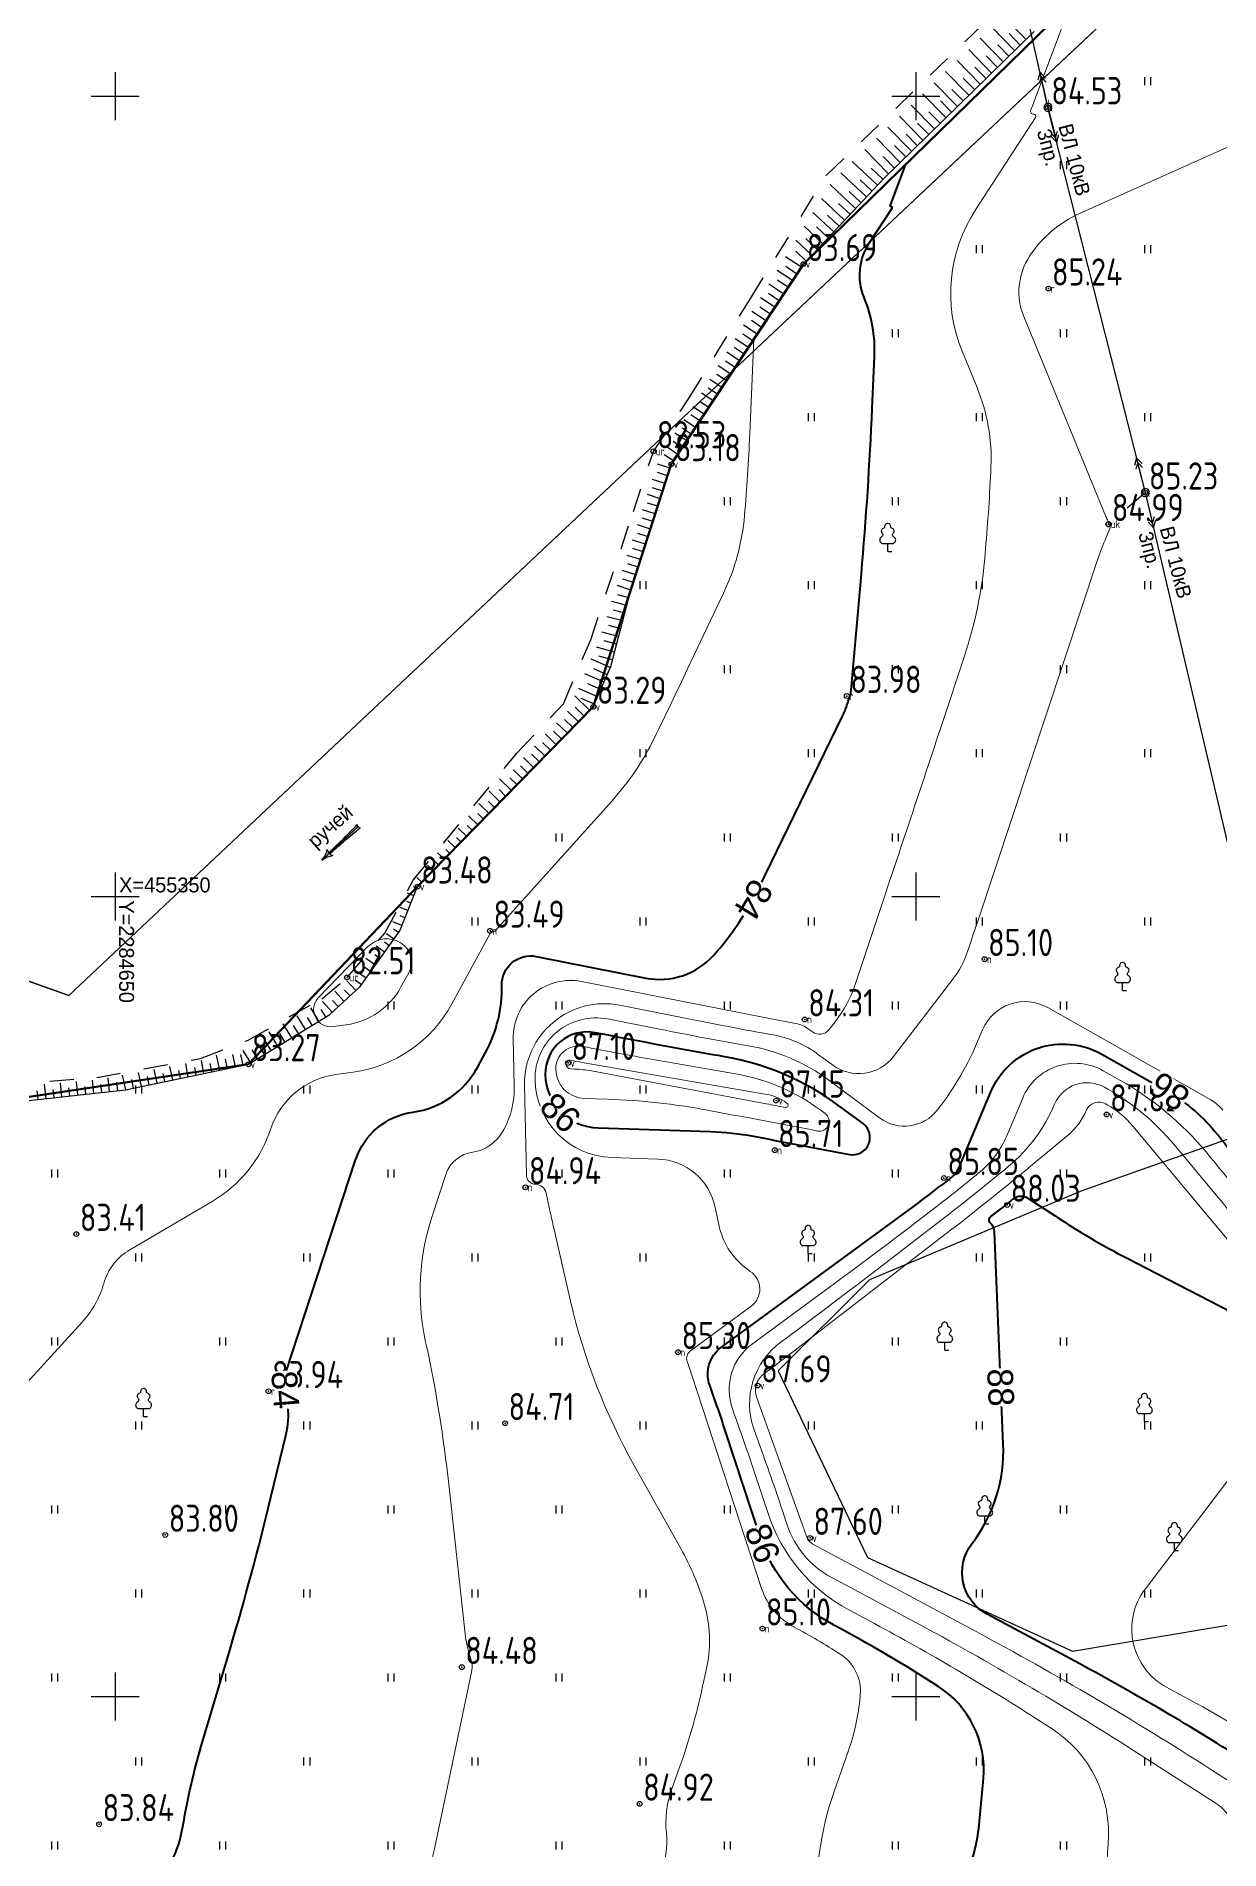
# Model space of a CAD drawing. Header units: metres. Extents: x 2284092 to 2335310, y 454860 to 483236.
# Drawn here: x 2284645.1 to 2284719, y 455290.4 to 455403.7 of the extents above; entities that cross this region are included whole.
import ezdxf

# ---------------------------------------------------------------- set-up
doc = ezdxf.new("R2010")
doc.units = ezdxf.units.M
doc.header["$PDMODE"] = 32
doc.header["$PDSIZE"] = 0.3
doc.linetypes.add('ЛИНИЯ_1.5-1.5', pattern=[3, 1.5, -1.5])
doc.linetypes.add('ЛЭП ВН', pattern=[0.002, 0.001, 0.001])
for name, color, linetype in [('-_линия', 7, 'Continuous'), ('0 @ 0.5', 7, 'Continuous'), ('b', 7, 'Continuous'), ('Eg.14_Ограждения', 7, 'Continuous'), ('Eg.14_Ограждения1', 7, 'Continuous'), ('INHABITED', 14, 'Continuous'), ('MUNICIPAL', 14, 'Continuous'), ('P', 94, 'Continuous'), ('Pr', 7, 'Continuous'), ('T', 7, 'Continuous'), ('КОД', 7, 'Continuous')]:
    doc.layers.add(name, color=color, linetype=linetype)
doc.styles.add('pragmai.shx2', font='pragmai.shx', dxfattribs={"height": 1.6})
doc.styles.get("Standard").update_dxf_attribs({"font": 'eskdu.shx'})
doc.styles.add('Рубленый (Р-131)', font='p131.ttf')
doc.linetypes.add('КОНТУР', pattern='A,0,-0.5,[133,ltypeshp.shx,S=0.05,R=0,X=-0.5,Y=0],-0.5', length=1)
doc.linetypes.add('ЛИНИЯ_СВЯЗИ', pattern='A,4.5,[133,ltypeshp.shx,S=0.2,R=0,X=-0.2,Y=0],1e-05,[133,ltypeshp.shx,S=0.15,R=0,X=-0.15,Y=0],1e-05,[133,ltypeshp.shx,S=0.1,R=0,X=-0.1,Y=0],1e-05,[133,ltypeshp.shx,S=0.05,R=0,X=-0.05,Y=0],4.5,-2', length=11.00003)

# ---------------------------------------------------------------- blocks, each defined once
blk = doc.blocks.new('ЛЭП ВН')
at = {"color": 0, "linetype": 'Continuous'}
for p, q in [((0, 4.5), (-0.5, 3.63)), ((0, 3.9), (-0.43, 3.15)), ((0, 0.5), (0, 4.5)), ((0, 4.5), (0.5, 3.63)), ((0, 3.9), (0.43, 3.15))]:
    blk.add_line(p, q, dxfattribs=at)
blk = doc.blocks.new('Крест сетки')
at = {"color": 72, "linetype": 'Continuous'}
for p, q in [((0, 3), (0, -3)), ((-3, 0), (3, 0))]:
    blk.add_line(p, q, dxfattribs=at)
blk = doc.blocks.new('Столб ЖБ')
at = {"color": 0, "linetype": 'Continuous', "flags": 128}
blk.add_lwpolyline([(0.5, 0), (0.48, 0.13), (0.43, 0.25), (0.35, 0.35), (0.25, 0.43), (0.13, 0.48), (0, 0.5), (-0.13, 0.48), (-0.25, 0.43), (-0.35, 0.35), (-0.43, 0.25), (-0.48, 0.13), (-0.5, 0), (-0.48, -0.13), (-0.43, -0.25), (-0.35, -0.35), (-0.25, -0.43), (-0.13, -0.48), (0, -0.5), (0.13, -0.48), (0.25, -0.43), (0.35, -0.35), (0.43, -0.25), (0.48, -0.13)], close=True, dxfattribs=at)
at = {"color": 0, "linetype": 'Continuous'}
blk.add_circle((0, 0), 0.05, dxfattribs=at)
blk = doc.blocks.new('Нога жб')
at = {"color": 0, "linetype": 'Continuous', "flags": 128}
blk.add_lwpolyline([(0.3, 0), (0.29, 0.08), (0.26, 0.15), (0.21, 0.21), (0.15, 0.26), (0.08, 0.29), (0, 0.3), (-0.08, 0.29), (-0.15, 0.26), (-0.21, 0.21), (-0.26, 0.15), (-0.29, 0.08), (-0.3, 0), (-0.29, -0.08), (-0.26, -0.15), (-0.21, -0.21), (-0.15, -0.26), (-0.08, -0.29), (0, -0.3), (0.08, -0.29), (0.15, -0.26), (0.21, -0.21), (0.26, -0.15), (0.29, -0.08)], close=True, dxfattribs=at)
at = {"color": 0, "linetype": 'Continuous'}
blk.add_circle((0, 0), 0.03, dxfattribs=at)
blk = doc.blocks.new('Штриховка Луговая растительность')
at = {"color": 3, "linetype": 'Continuous'}
for p, q in [((-0.4, 1), (-0.4, 0)), ((0.4, 0), (0.4, 1))]:
    blk.add_line(p, q, dxfattribs=at)
blk = doc.blocks.new('Направление течения')
at = {"linetype": 'Continuous'}
h = blk.add_hatch(color=0, dxfattribs=at)
edge = h.paths.add_edge_path()
edge.add_arc((-0.03, 2.33), 1.04, 241.8876, 266.7395)
edge.add_spline(control_points=[(-0.09, 1.3), (-0.09, 1.51), (-0.11, 2.34), (-0.14, 4.01), (-0.23, 5.45), (-0.28, 6.27)], knot_values=[0, 0, 0, 0, 0.625751, 2.516384, 4.981065, 4.981065, 4.981065, 4.981065], degree=3, periodic=0)
edge.add_arc((-0.05, 6.62), 0.414, 235.3367, 276.6842)
edge.add_arc((0.05, 6.62), 0.414, 263.3158, 304.6633)
edge.add_spline(control_points=[(0.28, 6.27), (0.23, 5.45), (0.14, 4.01), (0.11, 2.34), (0.09, 1.51), (0.09, 1.3)], knot_values=[0, 0, 0, 0, 2.464681, 4.355314, 4.981065, 4.981065, 4.981065, 4.981065], degree=3, periodic=0)
edge.add_arc((0.03, 2.33), 1.04, 273.2605, 298.1124)
edge.add_spline(control_points=[(0.52, 1.42), (0.39, 1.22), (0.12, 0.79), (0.04, 0.28), (0, 0)], knot_values=[0, 0, 0, 0, 0.685038, 1.525237, 1.525237, 1.525237, 1.525237], degree=3, periodic=0)
edge.add_spline(control_points=[(0, 0), (-0.04, 0.28), (-0.12, 0.79), (-0.39, 1.22), (-0.52, 1.42)], knot_values=[0, 0, 0, 0, 0.840199, 1.525237, 1.525237, 1.525237, 1.525237], degree=3, periodic=0)
at = {"color": 0, "linetype": 'Continuous'}
blk.add_line((0, 0), (0, 6.2), dxfattribs=at)
for centre, radius, start, end in [((-0.05, 6.62), 0.414, 235.3367, 276.6842), ((0.05, 6.62), 0.414, 263.3158, 304.6633), ((-0.03, 2.33), 1.04, 241.8876, 266.7395), ((0.03, 2.33), 1.04, 273.2605, 298.1124)]:
    blk.add_arc(centre, radius, start, end, dxfattribs=at)
for points in [[(-0.09, 1.3), (-0.1, 1.92), (-0.15, 3.81), (-0.28, 6.27)], [(0.09, 1.3), (0.1, 1.92), (0.15, 3.81), (0.28, 6.27)], [(0, 0), (-0.19, 0.82), (-0.52, 1.42)], [(0, 0), (0.19, 0.82), (0.52, 1.42)]]:
    blk.add_spline(points, degree=3, dxfattribs=at)
blk = doc.blocks.new('Дерево Лиственное')
at = {"color": 0, "linetype": 'Continuous'}
for q in [(0, 1), (0.5, 0)]:
    blk.add_line((0, 0), q, dxfattribs=at)
at = {"color": 0, "linetype": 'Continuous', "flags": 128}
blk.add_lwpolyline([(0, 3.5), (-0.07, 3.49), (-0.17, 3.46), (-0.25, 3.41), (-0.31, 3.33), (-0.36, 3.23), (-0.38, 3.15), (-0.38, 3.05), (-0.38, 3), (-0.4, 2.97), (-0.43, 2.94), (-0.49, 2.9), (-0.58, 2.87), (-0.67, 2.81), (-0.74, 2.74), (-0.78, 2.66), (-0.8, 2.56), (-0.79, 2.46), (-0.76, 2.36), (-0.7, 2.28), (-0.64, 2.19), (-0.62, 2.15), (-0.6, 2.11), (-0.6, 2.06), (-0.62, 2.01), (-0.66, 1.92), (-0.73, 1.85), (-0.8, 1.78), (-0.88, 1.71), (-0.94, 1.63), (-0.98, 1.54), (-1, 1.44), (-0.99, 1.34), (-0.96, 1.25), (-0.91, 1.16), (-0.85, 1.09), (-0.77, 1.03), (-0.72, 1.01), (-0.67, 1), (0, 1), (0.67, 1), (0.72, 1.01), (0.77, 1.03), (0.85, 1.09), (0.91, 1.16), (0.96, 1.25), (0.99, 1.34), (1, 1.44), (0.98, 1.54), (0.94, 1.63), (0.88, 1.71), (0.8, 1.78), (0.73, 1.85), (0.66, 1.92), (0.62, 2.01), (0.6, 2.06), (0.6, 2.11), (0.62, 2.15), (0.64, 2.19), (0.7, 2.28), (0.76, 2.36), (0.79, 2.46), (0.8, 2.56), (0.78, 2.66), (0.74, 2.74), (0.67, 2.81), (0.58, 2.87), (0.49, 2.9), (0.43, 2.94), (0.4, 2.97), (0.38, 3), (0.38, 3.05), (0.38, 3.15), (0.36, 3.23), (0.31, 3.33), (0.25, 3.41), (0.17, 3.46), (0.07, 3.49)], close=True, dxfattribs=at)

msp = doc.modelspace()

# ---------------------------------------------------------------- linework, layer by layer
at = {"linetype": 'ЛЭП ВН'}
for p, q in [((2284708.25, 455399.3, 84.53), (2284697, 455449.04)), ((2284714.33, 455375.23, 85.23), (2284708.25, 455399.3, 84.53))]:
    msp.add_line(p, q, dxfattribs=at)
at = {"linetype": 'Continuous'}
for p, q in [((2284706.16, 455402.85), (2284704.74, 455404.31)), ((2284706.88, 455403.55), (2284705.46, 455405.01)), ((2284704.73, 455401.45), (2284703.3, 455402.92)), ((2284705.45, 455402.15), (2284704.02, 455403.62)), ((2284705.81, 455402.5), (2284705.11, 455403.22)), ((2284706.52, 455403.2), (2284705.82, 455403.92)), ((2284704.02, 455400.75), (2284702.58, 455402.23)), ((2284704.38, 455401.1), (2284703.68, 455401.82)), ((2284705.09, 455401.8), (2284704.39, 455402.52)), ((2284702.59, 455399.36), (2284701.14, 455400.84)), ((2284703.3, 455400.06), (2284701.86, 455401.54)), ((2284703.66, 455400.41), (2284702.96, 455401.12)), ((2284701.87, 455398.66), (2284700.42, 455400.15)), ((2284702.23, 455399.01), (2284701.53, 455399.72)), ((2284702.95, 455399.71), (2284702.25, 455400.42)), ((2284700.44, 455397.26), (2284698.98, 455398.76)), ((2284701.16, 455397.96), (2284699.7, 455399.45)), ((2284701.52, 455398.31), (2284700.82, 455399.02)), ((2284699.01, 455395.86), (2284697.54, 455397.37)), ((2284699.73, 455396.56), (2284698.26, 455398.07)), ((2284700.09, 455396.91), (2284699.39, 455397.63)), ((2284700.8, 455397.61), (2284700.1, 455398.32)), ((2284698.3, 455395.16), (2284696.82, 455396.68)), ((2284698.66, 455395.51), (2284697.96, 455396.23)), ((2284699.37, 455396.21), (2284698.67, 455396.93)), ((2284696.92, 455393.72), (2284695.31, 455395.22)), ((2284697.6, 455394.45), (2284696.03, 455395.92)), ((2284697.94, 455394.81), (2284697.21, 455395.5)), ((2284696.23, 455392.99), (2284694.64, 455394.48)), ((2284696.57, 455393.35), (2284695.84, 455394.04)), ((2284697.26, 455394.08), (2284696.53, 455394.77)), ((2284694.87, 455391.53), (2284693.57, 455392.74)), ((2284695.55, 455392.26), (2284694.1, 455393.61)), ((2284695.89, 455392.62), (2284695.16, 455393.3)), ((2284694.18, 455390.8), (2284693.03, 455391.87)), ((2284694.52, 455391.16), (2284693.79, 455391.84)), ((2284695.21, 455391.89), (2284694.48, 455392.57)), ((2284693.5, 455390.07), (2284692.5, 455391.01)), ((2284693.84, 455390.43), (2284693.12, 455391.11)), ((2284692.85, 455389.31), (2284691.86, 455389.96)), ((2284692.57, 455388.89), (2284691.88, 455389.35)), ((2284693.16, 455389.7), (2284692.51, 455390.31)), ((2284691.75, 455387.64), (2284690.81, 455388.26)), ((2284692.3, 455388.48), (2284691.34, 455389.11)), ((2284692.02, 455388.06), (2284691.34, 455388.51)), ((2284691.2, 455386.81), (2284690.29, 455387.41)), ((2284691.47, 455387.22), (2284690.8, 455387.67)), ((2284690.37, 455385.55), (2284689.73, 455385.98)), ((2284690.65, 455385.97), (2284689.76, 455386.55)), ((2284690.92, 455386.39), (2284690.26, 455386.82)), ((2284689.54, 455384.3), (2284688.71, 455384.85)), ((2284689.82, 455384.72), (2284689.19, 455385.14)), ((2284690.1, 455385.14), (2284689.24, 455385.7)), ((2284688.99, 455383.47), (2284688.19, 455384)), ((2284689.27, 455383.88), (2284688.65, 455384.29)), ((2284688.17, 455382.22), (2284687.58, 455382.61)), ((2284688.44, 455382.63), (2284687.66, 455383.15)), ((2284688.72, 455383.05), (2284688.11, 455383.45)), ((2284687.34, 455380.96), (2284686.61, 455381.44)), ((2284687.62, 455381.38), (2284687.04, 455381.76)), ((2284687.89, 455381.8), (2284687.14, 455382.3)), ((2284686.79, 455380.13), (2284686.08, 455380.6)), ((2284687.07, 455380.55), (2284686.5, 455380.92)), ((2284685.97, 455378.88), (2284685.4, 455379.25)), ((2284686.24, 455379.29), (2284685.52, 455379.77)), ((2284686.52, 455379.71), (2284685.95, 455380.09)), ((2284685.14, 455377.62), (2284684.41, 455378.11)), ((2284685.42, 455378.04), (2284684.84, 455378.42)), ((2284685.69, 455378.46), (2284684.96, 455378.94)), ((2284684.65, 455376.76), (2284683.87, 455377.01)), ((2284684.87, 455377.21), (2284684.29, 455377.59)), ((2284684.35, 455375.81), (2284683.56, 455376.06)), ((2284684.5, 455376.28), (2284683.87, 455376.49)), ((2284684.04, 455374.85), (2284683.24, 455375.11)), ((2284683.89, 455374.38), (2284683.25, 455374.58)), ((2284684.19, 455375.33), (2284683.56, 455375.53)), ((2284683.73, 455373.9), (2284682.93, 455374.16)), ((2284683.58, 455373.43), (2284682.94, 455373.63)), ((2284683.43, 455372.95), (2284682.61, 455373.21)), ((2284683.28, 455372.47), (2284682.63, 455372.68)), ((2284682.82, 455371.05), (2284681.98, 455371.31)), ((2284683.12, 455372), (2284682.3, 455372.26)), ((2284682.97, 455371.52), (2284682.32, 455371.73)), ((2284682.51, 455370.09), (2284681.67, 455370.37)), ((2284682.66, 455370.57), (2284682.01, 455370.78)), ((2284682.21, 455369.14), (2284681.35, 455369.42)), ((2284682.36, 455369.62), (2284681.7, 455369.83)), ((2284681.95, 455368.18), (2284681.02, 455368.42)), ((2284681.82, 455367.69), (2284681.1, 455367.88)), ((2284682.07, 455368.66), (2284681.39, 455368.84)), ((2284681.7, 455367.21), (2284680.71, 455367.47)), ((2284681.57, 455366.72), (2284680.82, 455366.92)), ((2284681.19, 455365.27), (2284680.05, 455365.57)), ((2284681.44, 455366.24), (2284680.39, 455366.52)), ((2284681.32, 455365.76), (2284680.53, 455365.96)), ((2284680.93, 455364.31), (2284679.73, 455364.83)), ((2284681.06, 455364.79), (2284680.21, 455365.01)), ((2284680.53, 455363.39), (2284679.34, 455363.91)), ((2284680.33, 455362.93), (2284679.51, 455363.29)), ((2284680.73, 455363.85), (2284679.9, 455364.21)), ((2284679.64, 455361.62), (2284678.71, 455362.53)), ((2284680.13, 455362.47), (2284678.95, 455362.99)), ((2284679.93, 455362.02), (2284679.11, 455362.37)), ((2284678.59, 455360.55), (2284678.07, 455361.06)), ((2284678.94, 455360.9), (2284678.25, 455361.58)), ((2284679.29, 455361.26), (2284678.72, 455361.82)), ((2284677.55, 455359.47), (2284676.88, 455360.13)), ((2284677.9, 455359.83), (2284677.38, 455360.33)), ((2284678.24, 455360.19), (2284677.56, 455360.85)), ((2284676.5, 455358.4), (2284675.99, 455358.89)), ((2284676.85, 455358.76), (2284676.19, 455359.4)), ((2284677.2, 455359.11), (2284676.69, 455359.61)), ((2284675.45, 455357.33), (2284674.87, 455357.9)), ((2284675.8, 455357.68), (2284675.31, 455358.16)), ((2284676.15, 455358.04), (2284675.5, 455358.67)), ((2284674.05, 455355.89), (2284673.36, 455356.57)), ((2284674.4, 455356.25), (2284673.98, 455356.67)), ((2284674.75, 455356.61), (2284674.01, 455357.34)), ((2284675.1, 455356.97), (2284674.65, 455357.41)), ((2284673.36, 455355.18), (2284672.72, 455355.8)), ((2284673.7, 455355.54), (2284673.31, 455355.92)), ((2284671.96, 455353.75), (2284671.43, 455354.26)), ((2284672.31, 455354.11), (2284671.98, 455354.42)), ((2284672.66, 455354.46), (2284672.07, 455355.03)), ((2284673.01, 455354.82), (2284672.65, 455355.17)), ((2284671.26, 455353.03), (2284670.78, 455353.5)), ((2284671.61, 455353.39), (2284671.31, 455353.68)), ((2284669.86, 455351.6), (2284669.5, 455351.96)), ((2284670.21, 455351.96), (2284669.98, 455352.18)), ((2284670.56, 455352.32), (2284670.14, 455352.73)), ((2284670.91, 455352.67), (2284670.65, 455352.93)), ((2284669.16, 455350.89), (2284668.85, 455351.19)), ((2284669.51, 455351.24), (2284669.31, 455351.44)), ((2284668.47, 455349.58), (2284668.21, 455349.68)), ((2284668.66, 455350.04), (2284668.26, 455350.2)), ((2284668.85, 455350.5), (2284668.64, 455350.59)), ((2284668.1, 455348.65), (2284667.79, 455348.78)), ((2284668.28, 455349.11), (2284667.8, 455349.31)), ((2284667.4, 455347.33), (2284666.94, 455347.66)), ((2284667.91, 455348.19), (2284667.34, 455348.42)), ((2284667.69, 455347.74), (2284667.39, 455347.95)), ((2284666.54, 455346.11), (2284666.21, 455346.34)), ((2284666.83, 455346.52), (2284666.3, 455346.89)), ((2284667.12, 455346.92), (2284666.82, 455347.13)), ((2284665.67, 455344.88), (2284665.02, 455345.35)), ((2284665.96, 455345.29), (2284665.59, 455345.55)), ((2284666.25, 455345.7), (2284665.66, 455346.12)), ((2284664.3, 455343.44), (2284663.71, 455344.08)), ((2284664.67, 455343.78), (2284664.33, 455344.15)), ((2284665.04, 455344.12), (2284664.47, 455344.73)), ((2284665.38, 455344.47), (2284664.98, 455344.76)), ((2284662.73, 455342.21), (2284662.23, 455343.03)), ((2284663.16, 455342.48), (2284662.87, 455342.94)), ((2284663.56, 455342.77), (2284662.95, 455343.44)), ((2284663.93, 455343.11), (2284663.58, 455343.49)), ((2284661.03, 455341.17), (2284660.49, 455342.04)), ((2284661.45, 455341.43), (2284661.14, 455341.93)), ((2284661.88, 455341.69), (2284661.36, 455342.53)), ((2284662.3, 455341.95), (2284662.01, 455342.44)), ((2284659.32, 455340.12), (2284658.91, 455340.79)), ((2284659.75, 455340.38), (2284659.42, 455340.92)), ((2284660.17, 455340.64), (2284659.62, 455341.54)), ((2284660.6, 455340.91), (2284660.28, 455341.43)), ((2284654.57, 455338.73), (2284654.41, 455339.55)), ((2284655.55, 455338.94), (2284655.39, 455339.74)), ((2284656.04, 455339.04), (2284655.94, 455339.55)), ((2284656.53, 455339.14), (2284656.34, 455340.08)), ((2284657.02, 455339.24), (2284656.9, 455339.83)), ((2284657.51, 455339.34), (2284657.35, 455340.12)), ((2284658, 455339.44), (2284657.86, 455340.12)), ((2284658.47, 455339.6), (2284658, 455340.37)), ((2284658.9, 455339.86), (2284658.55, 455340.42)), ((2284646.68, 455337.48), (2284646.59, 455338.35)), ((2284647.68, 455337.59), (2284647.58, 455338.43)), ((2284648.67, 455337.7), (2284648.58, 455338.52)), ((2284649.66, 455337.81), (2284649.57, 455338.66)), ((2284650.16, 455337.87), (2284650.1, 455338.39)), ((2284650.66, 455337.92), (2284650.47, 455338.82)), ((2284651.15, 455338.02), (2284651.04, 455338.55)), ((2284651.64, 455338.13), (2284651.46, 455339)), ((2284652.13, 455338.23), (2284652.02, 455338.74)), ((2284652.62, 455338.33), (2284652.44, 455339.19)), ((2284653.11, 455338.43), (2284653, 455338.93)), ((2284653.6, 455338.53), (2284653.42, 455339.37)), ((2284654.08, 455338.63), (2284653.98, 455339.12)), ((2284655.06, 455338.83), (2284654.97, 455339.31)), ((2284645.19, 455337.32), (2284645.13, 455337.85)), ((2284645.69, 455337.37), (2284645.59, 455338.26)), ((2284646.19, 455337.43), (2284646.13, 455337.94)), ((2284647.18, 455337.54), (2284647.12, 455338.04)), ((2284648.17, 455337.65), (2284648.12, 455338.13)), ((2284649.17, 455337.76), (2284649.11, 455338.24))]:
    msp.add_line(p, q, dxfattribs=at)
at = {"color": 5, "linetype": 'ЛИНИЯ_1.5-1.5'}
msp.add_lwpolyline([(2284642.93, 455338.2), (2284648.85, 455338.69), (2284655.33, 455339.87), (2284658.26, 455341), (2284662.9, 455343.6), (2284664.49, 455344.94), (2284666.84, 455347.7), (2284668.61, 455351.01), (2284675.11, 455358.98), (2284677.99, 455362.04), (2284679.7, 455366.03), (2284682.36, 455374.05), (2284683.61, 455377.81), (2284685.84, 455381.15), (2284689.68, 455387.37), (2284694.42, 455395.06), (2284705.52, 455405.76)], dxfattribs=at)
at = {"linetype": 'Continuous'}
msp.add_lwpolyline([(2284641.01, 455336.85), (2284650.64, 455337.92), (2284658.32, 455339.51), (2284659.86, 455340.45), (2284663.41, 455342.63), (2284665.31, 455344.37), (2284667.77, 455347.85), (2284668.89, 455350.61), (2284671.2, 455352.98), (2284676.02, 455357.91), (2284679.86, 455361.84), (2284680.96, 455364.37), (2284682.18, 455369.07), (2284684.73, 455377), (2284688.46, 455382.66), (2284692.98, 455389.51), (2284697.95, 455394.82), (2284707.39, 455404.05)], dxfattribs=at)
at = {"linetype": 'ЛИНИЯ_1.5-1.5', "elevation": 85.23}
msp.add_lwpolyline([(2284714.33, 455375.23), (2284712.02, 455373.26)], dxfattribs=at)
at = {"layer": 'Eg.14_Ограждения', "color": 42, "linetype": 'Continuous', "lineweight": 15, "ltscale": 0.5, "flags": 128}
for points, elevation in [([(2284993.12, 455527.16, 0), (2284998.27, 455531.3)], 85), ([(2285181.37, 455628.72, 0), (2285184.82, 455627.52)], 89.5), ([(2284773.48, 455375.5, 0), (2284774.12, 455375.55)], 86.5), ([(2284668.37, 455285.25, 0.042056), (2284669.94, 455290.49), (2284672.17, 455301.13, 0.000984), (2284672.28, 455301.67), (2284672.28, 455301.67, 0.12221), (2284672.26, 455302.19), (2284672.12, 455302.65, -0.043778), (2284671.83, 455304.11), (2284670.83, 455313.27, 0.025077), (2284669.45, 455321.91), (2284669.37, 455322.25, -0.132567), (2284669.8, 455330.02), (2284670.65, 455332.63, -0.286583), (2284672.33, 455334.02), (2284672.33, 455334.02, 0.23892), (2284674.21, 455335.33), (2284674.28, 455335.44, 0.129717), (2284674.92, 455338.1), (2284674.86, 455341.11, -0.47857), (2284679.12, 455344.68), (2284691.61, 455342.22, 0.005738), (2284692.5, 455342.05), (2284692.5, 455342.05, -0.117211), (2284693.3, 455341.71), (2284693.54, 455341.53, 0.40971), (2284694.59, 455341.68), (2284694.96, 455342.16, 0.083026), (2284696.21, 455344.5), (2284697.73, 455349.06, 0.000643), (2284701.62, 455360.74), (2284703.03, 455365.01, 0.058271), (2284704.3, 455371.14), (2284704.35, 455371.72, 0.010954), (2284704.69, 455376.85), (2284704.69, 455376.85, 0.108705), (2284703.82, 455381.79), (2284702.89, 455384.06, -0.246628), (2284703.73, 455392.91), (2284707.48, 455398.67, 0.623267), (2284707.35, 455398.88), (2284707.35, 455398.88, -0.549853), (2284707.17, 455399.12), (2284709.69, 455405.84)], 84.5), ([(2284684.05, 455288.89, 0.122111), (2284684.42, 455291.49), (2284684.42, 455291.49, -0.111748), (2284684.73, 455294.11), (2284685.23, 455295.52, 0.034857), (2284686.76, 455300.99), (2284686.96, 455301.96, 0.122202), (2284686.81, 455305.71), (2284686.81, 455305.71, 0.056854), (2284685.32, 455309.26), (2284682.42, 455314.43, -0.071114), (2284678.44, 455324.7), (2284677.41, 455329.19, -0.006574), (2284677, 455331.06), (2284676.92, 455331.45, 0.347725), (2284676.25, 455332.01), (2284676.25, 455332.01, -0.399331), (2284675.68, 455332.59), (2284675.57, 455338.21, -0.478569), (2284681.52, 455343.2), (2284687.8, 455341.96, 0.005737), (2284691.01, 455341.36), (2284691.01, 455341.36, -0.11721), (2284693.93, 455340.11), (2284694.8, 455339.47, 0.40971), (2284698.61, 455340), (2284702.31, 455344.83, 0.083024), (2284703.23, 455346.56), (2284703.23, 455346.56, 0.000645), (2284703.86, 455348.45), (2284711.37, 455371.1, -0.020722), (2284711.88, 455372.43), (2284712.11, 455372.99, 0.200337), (2284712.12, 455373.2), (2284712.12, 455373.2, 0.01557), (2284712.02, 455373.4), (2284712, 455373.45, -0.015131), (2284711.87, 455373.74), (2284706.74, 455386.23, -0.24663), (2284707.1, 455390), (2284707.1, 455390, -0.144032), (2284710.22, 455392.67), (2284725.18, 455399.37, -0.421058)], 85), ([(2284644.27, 455319.37), (2284647.94, 455323.39, 0.115918), (2284649.29, 455325.81), (2284649.29, 455325.81, -0.192697), (2284650.91, 455327.91), (2284656.06, 455330.94, 0.182238), (2284659.73, 455335.49), (2284659.73, 455335.49, -0.286584), (2284663.79, 455338.87), (2284664.86, 455339.02, 0.238921), (2284671.02, 455343.28), (2284673.41, 455347.69, 0.129702), (2284673.43, 455347.78), (2284673.43, 455347.78, -0.478558), (2284673.47, 455347.82), (2284673.55, 455347.8, 0.264379), (2284673.76, 455347.87), (2284681.03, 455355.97, 0.069778), (2284683.67, 455359.9), (2284683.67, 455359.9, 0.002877), (2284685.75, 455364.21), (2284687.99, 455368.95, 0.088822), (2284689.3, 455373.8), (2284689.3, 455373.8, 0.010954), (2284689.63, 455378.89), (2284689.89, 455384.83)], 83.5), ([(2284719.17, 455336.65, 0.090276), (2284718.42, 455337.28), (2284708.23, 455343.05, 0.448877), (2284704.17, 455341.67), (2284703.92, 455341.07, -0.063935), (2284701.36, 455336.67), (2284701.36, 455336.67, -0.409711), (2284697.73, 455336.16), (2284694.57, 455338.51, 0.117211), (2284689.53, 455340.67), (2284689.53, 455340.67, -0.005738), (2284684, 455341.7), (2284680.75, 455342.34, 0.47857), (2284676.22, 455338.54), (2284676.22, 455338.54, 0.399332), (2284681.02, 455333.68), (2284683.88, 455333.59, -0.347727), (2284687.47, 455330.56), (2284687.69, 455329.5, 0.198844), (2284689.66, 455326.57), (2284689.66, 455326.57, -0.521745), (2284689.71, 455324.39), (2284685.93, 455321.61, 0.332186), (2284685.72, 455320.93), (2284685.72, 455320.93, -0.007252), (2284686.01, 455320.09), (2284690.37, 455306.76, 0.192886), (2284692.39, 455304.35), (2284692.41, 455304.34, -0.019461), (2284695.28, 455302.65), (2284695.28, 455302.65, -0.278923), (2284696.53, 455300.1), (2284696.52, 455299.99, -0.063687), (2284695.77, 455296.56), (2284694.92, 455294.14, 0.111751), (2284693.91, 455285.75)], 85.5), ([(2284716, 455284.4, -0.335556), (2284712, 455290.78), (2284712, 455290.78, 0.278923), (2284708.44, 455298.03), (2284707.49, 455298.64, 0.01946), (2284697.41, 455304.56), (2284695.81, 455305.42, -0.192884), (2284690.77, 455311.44), (2284690.28, 455312.93, 0.007251), (2284688.55, 455317.97), (2284688.55, 455317.97, -0.332185), (2284689.8, 455322.05), (2284694.92, 455325.81, 0.005905), (2284700.28, 455329.85), (2284701.81, 455331.02, 0.009559), (2284704.03, 455332.81), (2284704.03, 455332.81, 0.119831), (2284705.67, 455335.03), (2284706.67, 455337.4, -0.448877), (2284711.69, 455339.11), (2284712.77, 455338.5, -0.090278), (2284718.12, 455334.03), (2284718.12, 455334.03, -0.019293), (2284722.45, 455328.42)], 86.5), ([(2284720.11, 455290.47, 0.278923), (2284718.69, 455293.36), (2284713.59, 455296.63, 0.01946), (2284699.91, 455304.67), (2284694.71, 455307.46, -0.192883), (2284691.96, 455310.74), (2284691.96, 455310.74, 0.007251), (2284690.46, 455315.11), (2284689.9, 455316.66, -0.332186), (2284691.58, 455322.16), (2284691.58, 455322.16, 0.005904), (2284697.31, 455326.48), (2284701.85, 455329.98, 0.009559), (2284705.77, 455333.12), (2284705.79, 455333.14, 0.119831), (2284708.66, 455337.01), (2284708.66, 455337.01, -0.448877), (2284711.78, 455338.07), (2284711.99, 455337.95, -0.090277), (2284716.1, 455334.51), (2284718.46, 455331.69, -0.019294), (2284723.01, 455325.78)], 87), ([(2284722.94, 455292.54), (2284718.42, 455295.45, 0.01946), (2284703.76, 455304.06), (2284693.61, 455309.5, -0.192884), (2284693.15, 455310.05), (2284693.15, 455310.05, 0.007252), (2284692.9, 455310.77), (2284690.06, 455318.67, -0.332188), (2284690.53, 455320.19), (2284690.53, 455320.19, 0.005906), (2284692.1, 455321.38), (2284701.9, 455328.93, 0.009559), (2284707.51, 455333.43), (2284709.53, 455335.11, 0.119831), (2284710.64, 455336.62), (2284710.64, 455336.62, -0.448879), (2284711.86, 455337.03), (2284711.94, 455336.98, -0.090275), (2284713.54, 455335.65), (2284720.18, 455327.68, -0.019294)], 87.5), ([(2284723.03, 455296.3, 0.019459), (2284716.71, 455300.01), (2284715.66, 455300.58, -0.461394), (2284714.33, 455306.74), (2284719.81, 455313.93, 0.161015)], 88.5)]:
    msp.add_lwpolyline(points, format="xyb", dxfattribs=dict(at, elevation=elevation))
at = {"layer": 'Eg.14_Ограждения', "color": 42, "linetype": 'Continuous', "lineweight": 40, "ltscale": 0.5, "flags": 128}
for points, elevation in [([(2285149.03, 455344.01, 0), (2285143.48, 455347.36)], 92), ([(2285173.89, 455628.54, 0), (2285177.8, 455627.17)], 90), ([(2284765.29, 455326.01, -0.000001), (2284763.78, 455328.74)], 86), ([(2284652.12, 455287.75, 0.155329), (2284654.23, 455291.88), (2284654.25, 455291.98, -0.03059), (2284655.38, 455296.9), (2284657.18, 455302.97, 0.012698), (2284659.73, 455312.45), (2284660.68, 455316.39, 0.086716), (2284660.79, 455318.08), (2284660.74, 455318.48, 0.025074), (2284660.6, 455319.37), (2284660.6, 455319.37, -0.132565), (2284660.65, 455320.24), (2284665.02, 455333.54, -0.286583), (2284668.6, 455336.52), (2284668.6, 455336.52, 0.238922), (2284672.62, 455339.31), (2284673.13, 455340.24, 0.129715), (2284674.15, 455344.45), (2284674.15, 455344.45, -0.478569), (2284676.3, 455346.25), (2284683.13, 455344.9, 0.264375), (2284687.36, 455346.31), (2284687.36, 455346.31, 0.069778), (2284690.19, 455350.52), (2284695.4, 455361.22, 0.032627), (2284695.69, 455361.93), (2284695.75, 455362.1, 0.000644), (2284695.88, 455362.49), (2284695.88, 455362.49, 0.058273), (2284695.96, 455362.89), (2284696.6, 455370.16, 0.010954), (2284697.27, 455380.48), (2284697.42, 455383.73, 0.108706), (2284696.77, 455387.42), (2284696.77, 455387.42, -0.246629), (2284697.09, 455390.81), (2284698.52, 455393.01, 0.623262), (2284698.48, 455393.09), (2284698.48, 455393.09, -0.549848), (2284698.41, 455393.19), (2284699.37, 455395.76)], 84), ([(2284703.25, 455288.96, 0.063687), (2284704, 455292.43), (2284704.22, 455294.88, 0.278922), (2284701.38, 455300.65), (2284701.38, 455300.65, 0.01946), (2284694.91, 455304.45), (2284694.86, 455304.48, -0.192885), (2284690.3, 455309.91), (2284688.14, 455316.51, 0.007253), (2284687.13, 455319.45), (2284687.13, 455319.45, -0.332187), (2284687.86, 455321.83), (2284700.14, 455330.84, 0.005905), (2284701.4, 455331.8), (2284701.76, 455332.07, 0.009556), (2284702.29, 455332.49), (2284702.29, 455332.49, 0.119834), (2284702.68, 455333.02), (2284704.68, 455337.78, -0.448877), (2284711.61, 455340.14), (2284715.59, 455337.89, -0.090278), (2284718.65, 455335.34), (2284718.65, 455335.34, -0.019293), (2284721.11, 455332.14)], 86), ([(2284720.72, 455295.87, 0.01946), (2284710.23, 455302.04), (2284704.45, 455305.14, -0.461394), (2284703.49, 455309.54), (2284703.49, 455309.54, 0.174604), (2284705.46, 455315.78), (2284704.92, 455329.05, 0.20543), (2284704.66, 455329.58), (2284704.66, 455329.58, -0.472358), (2284704.68, 455329.99), (2284705.2, 455330.39, 0.009561), (2284706.09, 455331.1), (2284706.09, 455331.1, -0.33124), (2284707, 455331.15), (2284708.69, 455330.03, 0.027034), (2284713.15, 455327.41), (2284719.65, 455324.06, -0.100231)], 88)]:
    msp.add_lwpolyline(points, format="xyb", dxfattribs=dict(at, elevation=elevation))
at = {"layer": 'Eg.14_Ограждения', "color": 42, "linetype": 'Continuous', "lineweight": 15, "ltscale": 0.5, "flags": 128}
for points, elevation in [([(2284667.84, 455347.1, 0.353355), (2284665.79, 455346.86), (2284662.7, 455343.69, 0.713676), (2284663.62, 455341.86), (2284664.42, 455341.97, 0.238921), (2284667.85, 455344.34), (2284668.33, 455345.23, 0.395667), (2284667.84, 455347.1)], 83), ([(2284694.08, 455336.62, 0.11721), (2284688.73, 455338.91), (2284683.47, 455339.83, -0.005737), (2284679.47, 455340.57), (2284679.21, 455340.62, 0.478568), (2284677.51, 455339.19), (2284677.51, 455339.19, 0.399334), (2284679.31, 455337.37), (2284680.71, 455337.33, -0.038753), (2284686.99, 455336.64), (2284688.6, 455336.34, -0.000809), (2284693.86, 455335.34), (2284693.86, 455335.34, 0.79733), (2284694.34, 455336.43)], 86.5), ([(2284691.91, 455337.1, 0.11721), (2284690.69, 455337.63), (2284679.16, 455339.63, -0.005736), (2284678.48, 455339.75), (2284678.44, 455339.76, 0.478569), (2284678.15, 455339.52), (2284678.15, 455339.52, 0.39933), (2284678.46, 455339.22), (2284678.69, 455339.21, -0.038752), (2284679.75, 455339.09), (2284690.66, 455337.04, -0.000809), (2284691.86, 455336.81), (2284691.86, 455336.81, 0.79733), (2284691.97, 455337.06)], 87)]:
    msp.add_lwpolyline(points, format="xyb", close=True, dxfattribs=dict(at, elevation=elevation))
at = {"layer": 'Eg.14_Ограждения', "color": 42, "linetype": 'Continuous', "lineweight": 40, "ltscale": 0.5, "elevation": 86, "flags": 128}
msp.add_lwpolyline([(2284695.2, 455336.91, 0.117211), (2284688.05, 455339.98), (2284687.78, 455340.03, -0.005738), (2284680.46, 455341.39), (2284679.98, 455341.48, 0.478569), (2284676.86, 455338.87), (2284676.86, 455338.87, 0.399333), (2284680.17, 455335.53), (2284687.17, 455335.31, -0.038754), (2284689.86, 455335.01), (2284689.86, 455335.01, -0.000809), (2284692.54, 455334.5), (2284695.85, 455333.87, 0.79733), (2284696.7, 455335.8)], format="xyb", close=True, dxfattribs=at)
at = {"layer": 'P'}
for p in [(2284708.25, 455399.3, 84.53), (2284692.98, 455389.51, 83.69), (2284708.28, 455387.98, 85.24), (2284683.61, 455377.81, 82.53), (2284684.73, 455377, 83.18), (2284714.33, 455375.23, 85.23), (2284712.02, 455373.26, 84.99), (2284695.69, 455362.52, 83.98), (2284679.86, 455361.84, 83.28), (2284668.89, 455350.61, 83.48), (2284673.41, 455347.85, 83.49), (2284704.29, 455346.08, 85.1), (2284664.48, 455344.94, 82.51), (2284693.06, 455342.31, 84.31), (2284658.33, 455339.51, 83.27), (2284678.28, 455339.59, 87.1), (2284691.27, 455337.24, 87.15), (2284711.91, 455336.37, 87.82), (2284691.19, 455334.14, 85.71), (2284675.62, 455331.82, 84.94), (2284701.75, 455332.4, 85.84), (2284705.7, 455330.72, 88.03), (2284685.15, 455321.52, 85.3), (2284659.58, 455319.08, 83.94), (2284690.12, 455319.44, 87.69), (2284693.39, 455309.91, 87.6), (2284690.42, 455304.25, 85.1)]:
    msp.add_point(p, dxfattribs=at)
at = {"layer": 'Pr'}
for p in [(2284647.58, 455328.9, 83.41), (2284674.35, 455317.08, 84.71), (2284653.13, 455310.1, 83.8), (2284671.65, 455301.84, 84.48), (2284682.75, 455293.3, 84.92), (2284649, 455292.02, 83.84)]:
    msp.add_point(p, dxfattribs=at)

# ---------------------------------------------------------------- block references
at = {"layer": '0 @ 0.5', "linetype": 'ЛИНИЯ_1.5-1.5', "xscale": 0.5, "yscale": 0.5, "zscale": 0.5}
for name, p in [('Крест сетки', (2284650, 455400)), ('Крест сетки', (2284700, 455400)), ('Столб ЖБ', (2284708.25, 455399.3, 84.53)), ('Столб ЖБ', (2284714.33, 455375.23, 85.23)), ('Дерево Лиственное', (2284698.24, 455371.56)), ('Нога жб', (2284712.02, 455373.26, 84.99)), ('Крест сетки', (2284650, 455350)), ('Крест сетки', (2284700, 455350)), ('Дерево Лиственное', (2284712.91, 455344.12)), ('Дерево Лиственное', (2284693.27, 455327.69)), ('Дерево Лиственное', (2284701.8, 455321.64)), ('Дерево Лиственное', (2284651.78, 455317.5, 84)), ('Дерево Лиственное', (2284714.27, 455317.19)), ('Дерево Лиственное', (2284704.3, 455310.79, 88)), ('Дерево Лиственное', (2284716.14, 455309.12, 88.5)), ('Крест сетки', (2284650, 455300)), ('Крест сетки', (2284700, 455300))]:
    msp.add_blockref(name, p, dxfattribs=at)
for p, rotation in [((2284708.25, 455399.3, 84.53), 12.73526416546212), ((2284708.25, 455399.3, 84.53), 194.1918423192494), ((2284714.33, 455375.23, 85.23), 14.19184231924939), ((2284714.33, 455375.23, 85.23), 193.1964056566878)]:
    msp.add_blockref('ЛЭП ВН', p, dxfattribs=dict(at, rotation=rotation))
at = {"layer": '0 @ 0.5', "linetype": 'Continuous', "xscale": 0.5, "yscale": 0.5, "zscale": 0.5}
for p in [(2284714.47, 455400.69), (2284709.22, 455395.44), (2284703.97, 455390.19), (2284714.47, 455390.19), (2284698.72, 455384.94), (2284709.22, 455384.94), (2284693.47, 455379.69), (2284703.97, 455379.69), (2284714.47, 455379.69), (2284688.22, 455374.44), (2284698.72, 455374.44), (2284709.22, 455374.44), (2284682.97, 455369.19), (2284693.47, 455369.19), (2284703.97, 455369.19), (2284714.47, 455369.19), (2284688.22, 455363.94), (2284698.72, 455363.94), (2284709.22, 455363.94), (2284682.97, 455358.69), (2284693.47, 455358.69), (2284703.97, 455358.69), (2284714.47, 455358.69), (2284677.72, 455353.44), (2284688.22, 455353.44), (2284698.72, 455353.44), (2284709.22, 455353.44), (2284672.47, 455348.19), (2284682.97, 455348.19), (2284693.47, 455348.19), (2284703.97, 455348.19), (2284714.47, 455348.19), (2284667.22, 455342.94), (2284677.72, 455342.94), (2284688.22, 455342.94), (2284698.72, 455342.94), (2284709.22, 455342.94), (2284651.47, 455337.69), (2284661.97, 455337.69), (2284672.47, 455337.69), (2284682.97, 455337.69), (2284693.47, 455337.69), (2284703.97, 455337.69), (2284646.22, 455332.44), (2284656.72, 455332.44), (2284667.22, 455332.44), (2284677.72, 455332.44), (2284688.22, 455332.44), (2284698.72, 455332.44), (2284709.22, 455332.44), (2284651.47, 455327.19), (2284661.97, 455327.19), (2284672.47, 455327.19), (2284682.97, 455327.19), (2284693.47, 455327.19), (2284703.97, 455327.19), (2284714.47, 455327.19), (2284646.22, 455321.94), (2284656.72, 455321.94), (2284667.22, 455321.94), (2284677.72, 455321.94), (2284688.22, 455321.94), (2284698.72, 455321.94), (2284709.22, 455321.94), (2284651.47, 455316.69), (2284661.97, 455316.69), (2284672.47, 455316.69), (2284682.97, 455316.69), (2284693.47, 455316.69), (2284703.97, 455316.69), (2284714.47, 455316.69), (2284646.22, 455311.44), (2284656.72, 455311.44), (2284667.22, 455311.44), (2284677.72, 455311.44), (2284688.22, 455311.44), (2284698.72, 455311.44), (2284709.22, 455311.44), (2284651.47, 455306.19), (2284661.97, 455306.19), (2284672.47, 455306.19), (2284682.97, 455306.19), (2284693.47, 455306.19), (2284703.97, 455306.19), (2284714.47, 455306.19), (2284646.22, 455300.94), (2284656.72, 455300.94), (2284667.22, 455300.94), (2284677.72, 455300.94), (2284688.22, 455300.94), (2284698.72, 455300.94), (2284709.22, 455300.94), (2284651.47, 455295.69), (2284661.97, 455295.69), (2284672.47, 455295.69), (2284682.97, 455295.69), (2284693.47, 455295.69), (2284703.97, 455295.69), (2284714.47, 455295.69), (2284646.22, 455290.44), (2284656.72, 455290.44), (2284667.22, 455290.44), (2284677.72, 455290.44), (2284688.22, 455290.44), (2284698.72, 455290.44), (2284709.22, 455290.44)]:
    msp.add_blockref('Штриховка Луговая растительность', p, dxfattribs=at)
at = {"layer": '0 @ 0.5', "linetype": 'Continuous', "xscale": 0.4999999999999999, "yscale": 0.4999999999999999, "zscale": 0.4999999999999999, "rotation": 312.5827907766089}
msp.add_blockref('Направление течения', (2284662.9, 455352.26), dxfattribs=at)

# ---------------------------------------------------------------- texts
at = {"linetype": 'ЛИНИЯ_СВЯЗИ', "style": 'Рубленый (Р-131)'}
for s, rotation, p in [('3пр.', 284.5381, (2284707.55, 455397.81, 84.52)), ('ВЛ 10кВ', 284.5381, (2284708.89, 455398.14, 84.52)), ('3пр.', 284.5381, (2284713.88, 455372.66, 85.22)), ('ВЛ 10кВ', 284.5381, (2284715.22, 455372.99, 85.22)), ('ручей', 41.4915, (2284662.51, 455352.97, 89.52))]:
    msp.add_text(s, height=0.9, rotation=rotation, dxfattribs=at).set_placement(p)
at = {"linetype": 'ЛИНИЯ_1.5-1.5', "style": 'Рубленый (Р-131)'}
msp.add_text('X=455350', height=0.931, dxfattribs=at).set_placement((2284650.25, 455350.25))
msp.add_text('Y=2284650', height=0.931, rotation=270, dxfattribs=at).set_placement((2284650.25, 455349.75))
at = {"layer": 'T'}
for s, p in [('84.53', (2284708.46, 455399.49, 84.53)), ('83.69', (2284693.19, 455389.69, 83.69)), ('85.24', (2284708.5, 455388.17, 85.24)), ('82.53', (2284683.83, 455378, 82.53)), ('83.18', (2284684.95, 455377.19, 83.18)), ('85.23', (2284714.55, 455375.42, 85.23)), ('84.99', (2284712.24, 455373.45, 84.99)), ('83.98', (2284695.91, 455362.71, 83.98)), ('83.29', (2284680.08, 455362.03, 83.28)), ('83.48', (2284669.11, 455350.8, 83.48)), ('83.49', (2284673.63, 455348.04, 83.49)), ('85.10', (2284704.51, 455346.27, 85.1)), ('82.51', (2284664.7, 455345.13, 82.51)), ('84.31', (2284693.28, 455342.5, 84.31)), ('83.27', (2284658.54, 455339.7, 83.27)), ('87.10', (2284678.5, 455339.78, 87.1)), ('87.15', (2284691.48, 455337.43, 87.15)), ('87.82', (2284712.13, 455336.56, 87.82)), ('85.71', (2284691.4, 455334.33, 85.71)), ('85.85', (2284701.97, 455332.59, 85.84)), ('84.94', (2284675.84, 455332.01, 84.94)), ('88.03', (2284705.92, 455330.91, 88.03)), ('83.41', (2284647.8, 455329.09, 83.41)), ('85.30', (2284685.37, 455321.71, 85.3)), ('87.69', (2284690.34, 455319.63, 87.69)), ('83.94', (2284659.8, 455319.27, 83.94)), ('84.71', (2284674.57, 455317.27, 84.71)), ('83.80', (2284653.35, 455310.29, 83.8)), ('87.60', (2284693.61, 455310.1, 87.6)), ('85.10', (2284690.64, 455304.44, 85.1)), ('84.48', (2284671.86, 455302.03, 84.48)), ('84.92', (2284682.97, 455293.49, 84.92)), ('83.84', (2284649.22, 455292.21, 83.84))]:
    msp.add_text(s, height=1.7, dxfattribs=at).set_placement(p)
at = {"layer": 'КОД'}
for s, p in [('l', (2284708.23, 455399.28, 84.56)), ('l', (2284708.23, 455399.28, 84.56)), ('l', (2284708.4, 455399.05, 84.53)), ('l', (2284708.4, 455399.05, 84.53)), ('v', (2284693.13, 455389.26, 83.69)), ('v', (2284693.13, 455389.26, 83.69)), ('r', (2284708.43, 455387.73, 85.24)), ('r', (2284708.43, 455387.73, 85.24)), ('ur', (2284683.76, 455377.56, 82.53)), ('ur', (2284683.76, 455377.56, 82.53)), ('v', (2284684.88, 455376.75, 83.18)), ('v', (2284684.88, 455376.75, 83.18)), ('l', (2284714.48, 455374.98, 85.23)), ('l', (2284714.48, 455374.98, 85.23)), ('uk', (2284712.17, 455373.01, 84.99)), ('uk', (2284712.17, 455373.01, 84.99)), ('r', (2284695.85, 455362.27, 83.98)), ('r', (2284695.85, 455362.27, 83.98)), ('v', (2284680.01, 455361.59, 83.29)), ('v', (2284680.01, 455361.59, 83.29)), ('v', (2284669.04, 455350.36, 83.48)), ('v', (2284669.04, 455350.36, 83.48)), ('n', (2284673.56, 455347.6, 83.49)), ('n', (2284673.56, 455347.6, 83.49)), ('n', (2284704.44, 455345.83, 85.1)), ('n', (2284704.44, 455345.83, 85.1)), ('ur', (2284664.64, 455344.69, 82.51)), ('ur', (2284664.64, 455344.69, 82.51)), ('n', (2284693.21, 455342.06, 84.31)), ('n', (2284693.21, 455342.06, 84.31)), ('v', (2284658.47, 455339.26, 83.27)), ('v', (2284658.47, 455339.26, 83.27)), ('v', (2284678.43, 455339.34, 87.1)), ('v', (2284678.43, 455339.34, 87.1)), ('v', (2284691.42, 455336.99, 87.15)), ('v', (2284691.42, 455336.99, 87.15)), ('v', (2284712.06, 455336.12, 87.82)), ('v', (2284712.06, 455336.12, 87.82)), ('n', (2284691.34, 455333.89, 85.71)), ('n', (2284691.34, 455333.89, 85.71)), ('n', (2284675.77, 455331.57, 84.94)), ('n', (2284675.77, 455331.57, 84.94)), ('n', (2284701.9, 455332.15, 85.85)), ('n', (2284701.9, 455332.15, 85.85)), ('v', (2284705.85, 455330.47, 88.03)), ('v', (2284705.85, 455330.47, 88.03)), ('n', (2284685.3, 455321.27, 85.3)), ('n', (2284685.3, 455321.27, 85.3)), ('r', (2284659.73, 455318.83, 83.94)), ('v', (2284690.27, 455319.19, 87.69)), ('v', (2284690.27, 455319.19, 87.69)), ('v', (2284693.54, 455309.66, 87.6)), ('v', (2284693.54, 455309.66, 87.6)), ('n', (2284690.57, 455304, 85.1)), ('n', (2284690.57, 455304, 85.1))]:
    msp.add_text(s, height=0.5, dxfattribs=at).set_placement(p)

# ---------------------------------------------------------------- next in the draw order: texts
at = {"layer": 'Eg.14_Ограждения1', "color": 42, "char_height": 1.6, "attachment_point": 5, "style": 'pragmai.shx2', "bg_fill": 3, "box_fill_scale": 1, "bg_fill_color": 1, "bg_fill_transparency": 0}
for s, insert, rotation in [('84', (2284689.86, 455349.8), 238.4775), ('86', (2284715.83, 455337.82), 144.5027), ('86', (2284677.8, 455336.48), 317.1953), ('84', (2284660.62, 455319.17), 274.4817), ('88', (2284705.29, 455319.32), 272.6977), ('86', (2284690.42, 455309.58), 290.2702)]:
    msp.add_mtext(s, dxfattribs=dict(at, insert=insert, rotation=rotation))

# ---------------------------------------------------------------- next in the draw order: linework, layer by layer
at = {"layer": '-_линия', "color": 1, "lineweight": 100}
msp.add_lwpolyline([(2284639.58, 455336.73), (2284658.32, 455339.51), (2284668.89, 455350.61), (2284679.86, 455361.84), (2284684.73, 455377), (2284692.98, 455389.51), (2284710.98, 455407.1)], dxfattribs=at)
at = {"linetype": 'ЛЭП ВН'}
msp.add_line((2284731.12, 455303.62, 89.76), (2284714.33, 455375.23, 85.23), dxfattribs=at)
at = {"linetype": 'КОНТУР'}
msp.add_lwpolyline([(2284719.61, 455334.88), (2284710.36, 455331.6), (2284697.11, 455326.05), (2284691.41, 455320.35), (2284696.97, 455308.68), (2284709.79, 455302.84), (2284724.17, 455305.26)], dxfattribs=at)
at = {"layer": 'b', "linetype": 'Continuous'}
msp.add_lwpolyline([(2284400.46, 455452.39), (2284362.59, 455424.7), (2284292.45, 455322.69), (2284378.23, 455332.83), (2284465.8, 455326.3), (2284589.4, 455364.3), (2284647.1, 455343.8), (2284731.2, 455423), (2284803.4, 455418.7), (2284841.5, 455421.2), (2285132.4, 455641.7), (2285249.4, 455625.3), (2285143.47, 455740.54), (2285079.3, 455808.6), (2285088.13, 455821.89), (2285062.82, 455841.71), (2284892, 456015.6)], close=True, dxfattribs=at)
at = {"layer": 'INHABITED', "linetype": 'Continuous'}
for points in [[(2284610.4, 456182.68), (2284703.32, 456099.56), (2284741.28, 456142.96), (2284748.25, 456145.5), (2284755.42, 456141.97), (2284829.1, 456092.32), (2284885.44, 456034.41), (2284885.84, 456028.69), (2284885.1, 456022.7), (2284892, 456015.6), (2285062.82, 455841.71), (2285088.13, 455821.89), (2285079.3, 455808.6), (2285143.47, 455740.54), (2285249.4, 455625.3), (2285132.4, 455641.7), (2284841.5, 455421.2), (2284803.4, 455418.7), (2284731.2, 455423), (2284647.1, 455343.8), (2284589.4, 455364.3)], [(2284610.4, 456182.68), (2284703.32, 456099.56), (2284741.28, 456142.96), (2284748.25, 456145.5), (2284755.42, 456141.97), (2284829.1, 456092.32), (2284885.44, 456034.41), (2284885.84, 456028.69), (2284885.1, 456022.7), (2284892, 456015.6), (2285062.82, 455841.71), (2285088.13, 455821.89), (2285079.3, 455808.6), (2285143.47, 455740.54), (2285249.4, 455625.3), (2285132.4, 455641.7), (2284841.5, 455421.2), (2284803.4, 455418.7), (2284731.2, 455423), (2284647.1, 455343.8), (2284589.4, 455364.3)], [(2284905.85, 456001.5), (2285062.82, 455841.71), (2285088.13, 455821.89), (2285079.3, 455808.6), (2285143.47, 455740.54), (2285249.4, 455625.3), (2285132.4, 455641.7), (2284841.5, 455421.2), (2284803.4, 455418.7), (2284731.2, 455423), (2284647.1, 455343.8), (2284589.4, 455364.3)]]:
    msp.add_lwpolyline(points, dxfattribs=at)
at = {"layer": 'MUNICIPAL', "linetype": 'Continuous'}
for points in [[(2284610.4, 456182.68), (2284703.32, 456099.56), (2284741.28, 456142.96), (2284748.25, 456145.5), (2284755.42, 456141.97), (2284829.1, 456092.32), (2284885.44, 456034.41), (2284885.84, 456028.69), (2284885.1, 456022.7), (2284892, 456015.6), (2285062.82, 455841.71), (2285088.13, 455821.89), (2285079.3, 455808.6), (2285143.47, 455740.54), (2285249.4, 455625.3), (2285132.4, 455641.7), (2284841.5, 455421.2), (2284803.4, 455418.7), (2284731.2, 455423), (2284647.1, 455343.8), (2284589.4, 455364.3)], [(2284589.4, 455364.3), (2284647.1, 455343.8), (2284731.2, 455423), (2284803.4, 455418.7), (2284841.5, 455421.2), (2285132.4, 455641.7), (2285249.4, 455625.3), (2285143.47, 455740.54), (2285079.3, 455808.6), (2285088.13, 455821.89), (2285062.82, 455841.71), (2284892, 456015.6), (2284885.1, 456022.7), (2284885.84, 456028.69), (2284885.44, 456034.41), (2284829.1, 456092.32), (2284755.42, 456141.97), (2284748.25, 456145.5), (2284741.28, 456142.96), (2284703.32, 456099.56), (2284610.4, 456182.68)], [(2284610.4, 456182.68), (2284703.32, 456099.56), (2284741.28, 456142.96), (2284748.25, 456145.5), (2284755.42, 456141.97), (2284829.1, 456092.32), (2284885.44, 456034.41), (2284885.84, 456028.69), (2284885.1, 456022.7), (2284892, 456015.6), (2285062.82, 455841.71), (2285088.13, 455821.89), (2285079.3, 455808.6), (2285143.47, 455740.54), (2285249.4, 455625.3), (2285132.4, 455641.7), (2284841.5, 455421.2), (2284803.4, 455418.7), (2284731.2, 455423), (2284647.1, 455343.8), (2284589.4, 455364.3)], [(2284589.4, 455364.3), (2284647.1, 455343.8), (2284731.2, 455423), (2284803.4, 455418.7), (2284841.5, 455421.2), (2285132.4, 455641.7), (2285249.4, 455625.3), (2285143.47, 455740.54), (2285079.3, 455808.6), (2285088.13, 455821.89), (2285062.82, 455841.71), (2284892, 456015.6), (2284885.1, 456022.7), (2284885.84, 456028.69), (2284885.44, 456034.41), (2284829.1, 456092.32), (2284755.42, 456141.97), (2284748.25, 456145.5), (2284741.28, 456142.96), (2284703.32, 456099.56), (2284610.4, 456182.68)]]:
    msp.add_lwpolyline(points, dxfattribs=at)

# ---------------------------------------------------------------- next in the draw order: block references
at = {"layer": '0 @ 0.5', "linetype": 'Continuous', "xscale": 0.5, "yscale": 0.5, "zscale": 0.5}
msp.add_blockref('Штриховка Луговая растительность', (2284714.47, 455337.69), dxfattribs=at)

# ---------------------------------------------------------------- next in the draw order: texts
at = {"layer": 'КОД'}
msp.add_text('r', height=0.5, dxfattribs=at).set_placement((2284659.73, 455318.83, 83.94))

doc.saveas('drawing.dxf')
